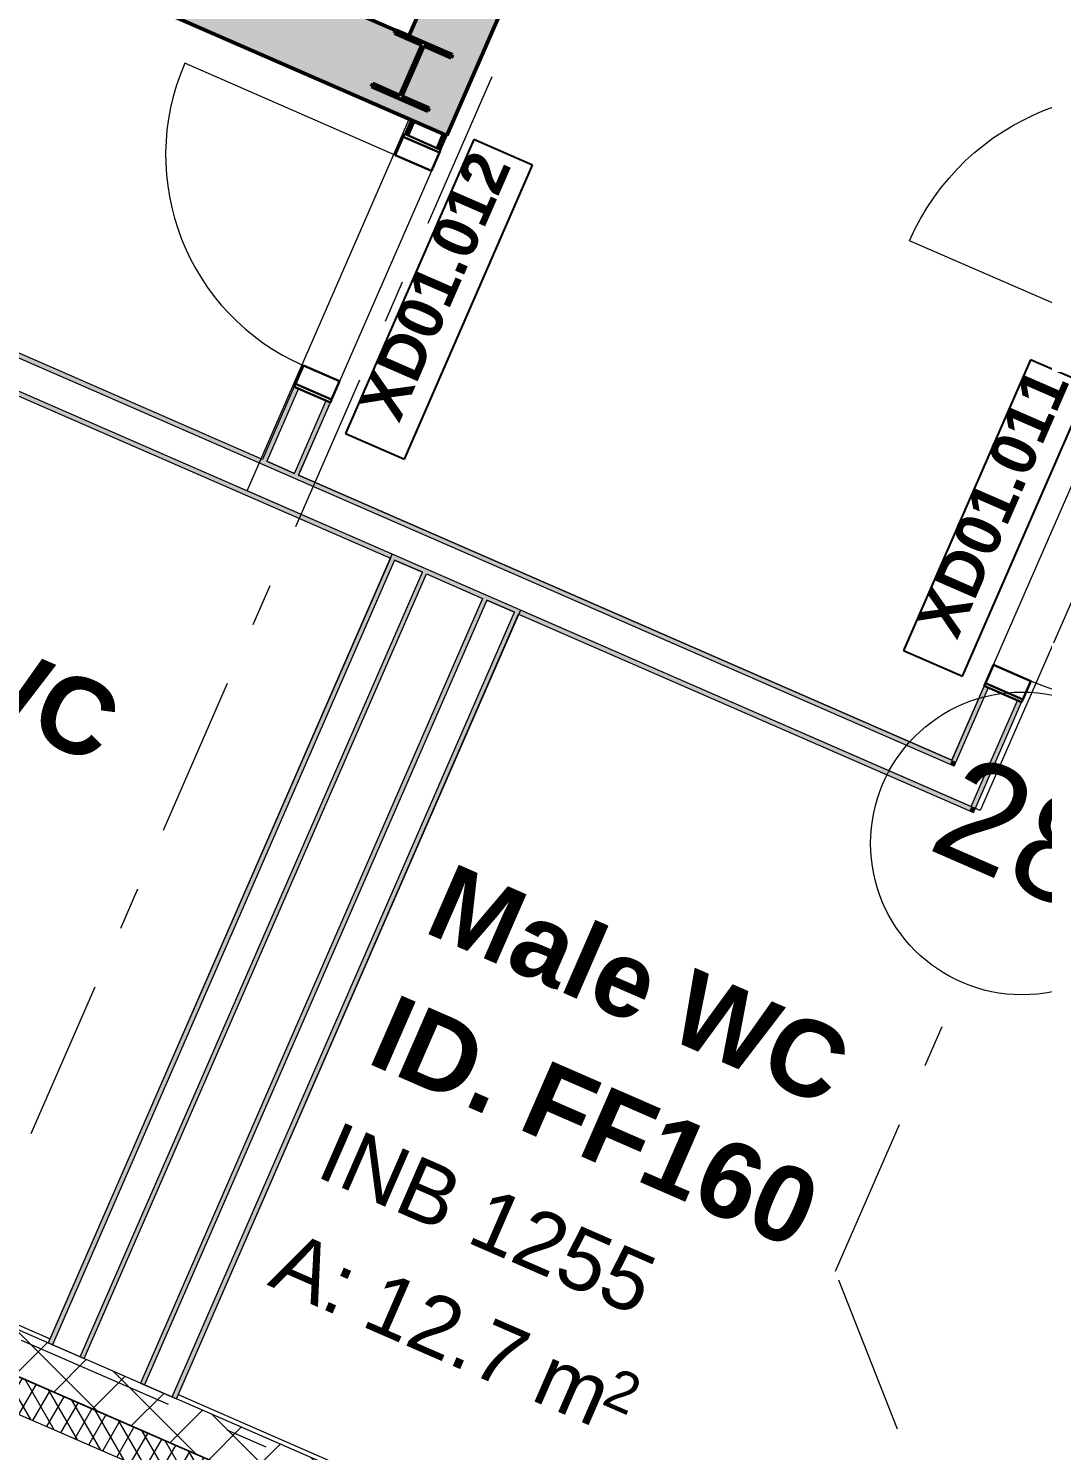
# Model space of a CAD drawing. Header units: millimetres. Extents: x -50172 to 90294, y -80883 to 25069.
# Drawn here: x 15779 to 19129, y -6944 to -2247 of the extents above; entities that cross this region are included whole.
import ezdxf
from ezdxf.enums import TextEntityAlignment as Align

# ---------------------------------------------------------------- set-up
doc = ezdxf.new("R2010")
doc.units = ezdxf.units.MM
doc.header["$MEASUREMENT"] = 0
doc.linetypes.add('Double Dashed', pattern=[1093.611073, 529.166651, -211.666656, 141.111112, -211.666656])
for name, color, linetype in [('A-05-M_Gross_Int_Plant', 7, 'Continuous'), ('A-15-M_Column_Int', 7, 'Continuous'), ('A-15-MG_Structural_Grid', 7, 'Continuous'), ('A-20-M_Floor_Slab', 7, 'Continuous'), ('A-25-M_Wall_Ext_Existing_HUB', 7, 'Continuous'), ('A-25-M_Wall_Int', 7, 'Continuous'), ('ArchiCAD Door Markers', 7, 'Continuous'), ('ArchiCAD Doors', 7, 'Continuous'), ('New_A-05-M_Gross_Int_Circulation', 7, 'Continuous'), ('New_A-15-MG_Structural_Grid_Phase_2', 7, 'Continuous')]:
    doc.layers.add(name, color=color, linetype=linetype)
for name, color, linetype, lineweight, true_color in [('A-05-M_Gross_Int_Plant_Pen_No__74', 7, 'Continuous', 20, 0x606060), ('A-15-M_Column_Int_Pen_No__28', 7, 'Continuous', 50, 0x2a2a2a), ('A-15-MG_Structural_Grid_Pen_No__163', 7, 'Continuous', 0, 0x750077), ('A-25-M_Wall_Ext_Existing_HUB_Pen_No__107', 7, 'Continuous', 15, 0xa6a6a6), ('A-25-M_Wall_Int_Pen_No__107', 7, 'Continuous', 15, 0xa6a6a6), ('A-25-M_Wall_Int_Pen_No__27', 7, 'Continuous', 50, 0x2a2a2a), ('ArchiCAD Doors_Pen_No__27', 7, 'Continuous', 50, 0x2a2a2a), ('ArchiCAD Doors_Pen_No__43', 7, 'Continuous', 30, 0x444444), ('ArchiCAD Doors_Pen_No__63', 7, 'Continuous', 20, 0x606060), ('New_A-05-M_Gross_Int_Circulation_Pen_No__74', 7, 'Continuous', 20, 0x606060), ('New_A-15-MG_Structural_Grid_Phase_2_Pen_No__222', 7, 'Continuous', 13, 0x65af33)]:
    doc.layers.add(name, color=color, linetype=linetype, lineweight=lineweight, true_color=true_color)
for name, color, linetype, lineweight in [('A-20-M_Floor_Slab_Pen_No__89', 8, 'Continuous', 20), ('A-25-M_Wall_Ext_Existing_HUB_Pen_No__1', 7, 'Continuous', 13), ('A-25-M_Wall_Int_Pen_No__1', 7, 'Continuous', 13), ('ArchiCAD Door Markers_Pen_No__1', 7, 'Continuous', 13), ('ArchiCAD Door Markers_Pen_No__5', 7, 'Continuous', 25), ('ArchiCAD Doors_Pen_No__1', 7, 'Continuous', 13), ('ArchiCAD Zone Stamps_Pen_No__9', 7, 'Continuous', 13), ('New_ArchiCAD Zone Stamps_Pen_No__9', 7, 'Continuous', 13)]:
    doc.layers.add(name, color=color, linetype=linetype, lineweight=lineweight)
doc.styles.add('GENERATED_STYLE_1', font='')
doc.styles.add('GENERATED_STYLE_2', font='')
doc.styles.add('GENERATED_STYLE_3', font='')
doc.styles.add('GENERATED_STYLE_4', font='')
doc.styles.get('GENERATED_STYLE_1').set_extended_font_data('Arial', bold=True)
doc.styles.get('GENERATED_STYLE_2').set_extended_font_data('Swis721 BT', bold=True)
doc.styles.get('GENERATED_STYLE_3').set_extended_font_data('Arial')
doc.styles.get('GENERATED_STYLE_4').set_extended_font_data('Swis721 BT')

# ---------------------------------------------------------------- blocks, each defined once
blk = doc.blocks.new('Hub Circulation-First_INB 1250_26_1', base_point=(33468.4, -3160.1))
at = {"layer": 'New_A-05-M_Gross_Int_Circulation_Pen_No__74', "linetype": 'Continuous'}
for p, q in [((19055.2, 1744.8), (16671.1, -3722.7)), ((18828.9, -4663.6), (21219, 817.7)), ((16671.1, -3722.7), (18828.9, -4663.6))]:
    blk.add_line(p, q, dxfattribs=at)
at = {"layer": 'New_ArchiCAD Zone Stamps_Pen_No__9'}
for tag, height, style, p in [('ROOM_NAME', 250, 'GENERATED_STYLE_1', (32365.1, -1482.5)), ('zoneNameLine2', 250, 'GENERATED_STYLE_1', (32176.7, -1914.6)), ('ROOM_NUMBER', 200, 'GENERATED_STYLE_3', (31988.2, -2335.3)), ('measuredAreaCode', 200, 'GENERATED_STYLE_3', (31831.2, -2695.5)), ('DUMMY_649', 200, 'GENERATED_STYLE_3', (32138.6, -2829.5)), ('DUMMY_650', 200, 'GENERATED_STYLE_3', (32767.8, -3103.9)), ('DUMMY_651', 133.3, 'GENERATED_STYLE_3', (33047.1, -3210.4))]:
    blk.add_attdef(tag, text='', height=height, rotation=336.4404, dxfattribs=dict(at, style=style)).set_placement(p, align=Align.TOP_LEFT)
blk = doc.blocks.new('Female WC_INB 1254_45_1', base_point=(14764.2, -5063.3))
at = {"layer": 'A-05-M_Gross_Int_Plant_Pen_No__74', "linetype": 'Continuous'}
for p, q in [((17036.8, -2546.1), (15120.1, -1710.3)), ((16501.2, -3774.4), (17036.8, -2546.1)), ((16980.2, -3983.3), (16501.2, -3774.4)), ((15850.1, -6575.1), (16980.2, -3983.3)), ((13181.6, -5411.5), (15850.1, -6575.1))]:
    blk.add_line(p, q, dxfattribs=at)
at = {"layer": 'ArchiCAD Zone Stamps_Pen_No__9'}
for tag, height, style, p in [('ROOM_NAME', 250, 'GENERATED_STYLE_1', (14376.5, -3697.8)), ('zoneNameLine2', 250, 'GENERATED_STYLE_1', (14188, -4130)), ('ROOM_NUMBER', 200, 'GENERATED_STYLE_3', (13999.6, -4550.7)), ('measuredAreaCode', 200, 'GENERATED_STYLE_3', (13842.6, -4910.8)), ('DUMMY_649', 200, 'GENERATED_STYLE_3', (14150, -5044.8)), ('DUMMY_650', 200, 'GENERATED_STYLE_3', (14620.7, -5250.1)), ('DUMMY_651', 133.3, 'GENERATED_STYLE_3', (14899.9, -5356.6))]:
    blk.add_attdef(tag, text='', height=height, rotation=336.4404, dxfattribs=dict(at, style=style)).set_placement(p, align=Align.TOP_LEFT)
blk = doc.blocks.new('Male WC_INB 1255_46_1', base_point=(17417.8, -6300.8))
at = {"layer": 'A-05-M_Gross_Int_Plant_Pen_No__74', "linetype": 'Continuous'}
for p, q in [((19480, -3553.3), (18923, -4830.4)), ((21223.4, -4313.5), (19480, -3553.3)), ((17403.7, -4167.9), (16273.6, -6759.7)), ((18923, -4830.4), (17403.7, -4167.9)), ((19536.3, -8182.5), (21223.4, -4313.5)), ((16273.6, -6759.7), (19536.3, -8182.5))]:
    blk.add_line(p, q, dxfattribs=at)
at = {"layer": 'ArchiCAD Zone Stamps_Pen_No__9'}
for tag, height, style, p in [('ROOM_NAME', 250, 'GENERATED_STYLE_1', (17178.5, -5000)), ('zoneNameLine2', 250, 'GENERATED_STYLE_1', (16990.1, -5432.2)), ('ROOM_NUMBER', 200, 'GENERATED_STYLE_3', (16801.7, -5852.9)), ('measuredAreaCode', 200, 'GENERATED_STYLE_3', (16644.6, -6213)), ('DUMMY_649', 200, 'GENERATED_STYLE_3', (16952, -6347)), ('DUMMY_650', 200, 'GENERATED_STYLE_3', (17441.4, -6560.4)), ('DUMMY_651', 133.3, 'GENERATED_STYLE_3', (17720.7, -6666.9))]:
    blk.add_attdef(tag, text='', height=height, rotation=336.4404, dxfattribs=dict(at, style=style)).set_placement(p, align=Align.TOP_LEFT)
blk = doc.blocks.new('Slab_59_1', base_point=(641.9, -115.4))
at = {"layer": 'A-20-M_Floor_Slab_Pen_No__89', "linetype": 'Continuous', "flags": 128}
blk.add_lwpolyline([(641.9, -115.4), (7790.9, 6537.3), (7705.8, 6629.2), (10938, 9637), (15227.2, 7766.9), (19349.1, 17219.8), (33140, 11206.2), (28688.3, 997.1), (49221.6, -7956.5), (46447.7, -14317.9), (43562.2, -13059.7), (41447.8, -17908.8)], close=True, dxfattribs=at)
blk = doc.blocks.new('Wall_4_1', base_point=(44635.4, -19661.2))
at = {"layer": 'A-25-M_Wall_Ext_Existing_HUB_Pen_No__107', "linetype": 'Continuous'}
h = blk.add_hatch(dxfattribs=at)
h.set_pattern_fill('Concrete_Block_0001', color=256, style=0, pattern_type=2)
h.set_pattern_definition([(45, (0, 0), (-91.9239, 91.9239), []), (135, (0, 0), (91.9239, 91.9239), [])])
h.paths.add_polyline_path([(19293, -8093), (6339.7, -2444.8), (6283.8, -2573.1), (19237, -8221.4)])
h = blk.add_hatch(dxfattribs=at)
h.set_pattern_fill('Batt_Insulation_0001', color=256, style=0, pattern_type=2)
h.set_pattern_definition([(60, (0, 0), (-43.30127, 25), []), (120, (0, 0), (43.30127, 25), [])])
h.paths.add_polyline_path([(19237, -8221.4), (6283.8, -2573.1), (6237.8, -2678.5), (19191.1, -8326.8)])
at = {"layer": 'A-25-M_Wall_Ext_Existing_HUB_Pen_No__1', "linetype": 'Continuous'}
for p, q in [((6283.8, -2573.1), (19237, -8221.4)), ((6237.8, -2678.5), (19191.1, -8326.8))]:
    blk.add_line(p, q, dxfattribs=at)
at = {"layer": 'A-25-M_Wall_Ext_Existing_HUB_Pen_No__1', "linetype": 'Continuous', "flags": 128}
blk.add_lwpolyline([(20075.7, -8434.3), (6339.7, -2444.8)], dxfattribs=at)
blk = doc.blocks.new('Wall_35_1', base_point=(14386, -1117.5))
at = {"layer": 'A-25-M_Wall_Int_Pen_No__107', "linetype": 'Continuous', "lineweight": 0, "true_color": 0x535353}
blk.add_hatch(color=251, dxfattribs=at).paths.add_polyline_path([(14469.4, -1426.6), (17160.6, -2600.1), (17035.1, -2272.6), (14569.3, -1197.4)])
at = {"layer": 'A-25-M_Wall_Int_Pen_No__27', "linetype": 'Continuous', "flags": 128}
for points in [[(17035.1, -2272.6), (14569.3, -1197.4)], [(14469.4, -1426.6), (17160.6, -2600.1)]]:
    blk.add_lwpolyline(points, dxfattribs=at)
blk = doc.blocks.new('Wrapped End 19')
at = {"layer": 'A-25-M_Wall_Int_Pen_No__107', "linetype": 'Continuous'}
for points in [[(0, -20), (130, -20), (130, 0), (0, 0)], [(0, -50), (15, -50), (15, -20), (0, -20)], [(115, -50), (130, -50), (130, -20), (115, -20)]]:
    blk.add_hatch(color=256, dxfattribs=at).paths.add_polyline_path(points)
at = {"layer": 'A-25-M_Wall_Int_Pen_No__1', "linetype": 'Continuous'}
for p, q in [((130, 0), (0, 0)), ((0, 0), (0, -20)), ((130, 0), (0, 0)), ((0, 0), (0, -20)), ((130, 0), (130, -20)), ((130, 0), (130, -20)), ((0, -20), (0, -50)), ((0, -20), (0, -50)), ((115, -20), (15, -20)), ((15, -20), (15, -50)), ((15, -20), (15, -50)), ((115, -20), (115, -50)), ((115, -20), (115, -50)), ((130, -20), (130, -50)), ((130, -20), (130, -50))]:
    blk.add_line(p, q, dxfattribs=at)
blk = doc.blocks.new('Wall_47_1', base_point=(15595.4, -3253.6))
at = {"layer": 'A-25-M_Wall_Int_Pen_No__107', "linetype": 'Continuous'}
for points in [[(15641.3, -3273.6), (15635.3, -3287.3), (18822.9, -4677.3), (18828.9, -4663.6)], [(15595.3, -3379), (15589.3, -3392.8), (18887, -4830.7), (18892.7, -4817.5), (18892.4, -4816.7)], [(18828.9, -4663.6), (18822.9, -4677.3), (18836.7, -4683.3), (18836.9, -4682.8)], [(18892.7, -4817.5), (18887, -4830.7), (18900.7, -4836.7)]]:
    blk.add_hatch(color=256, dxfattribs=at).paths.add_polyline_path(points)
at = {"layer": 'A-25-M_Wall_Int_Pen_No__1', "linetype": 'Continuous'}
for p, q in [((18836.7, -4683.3), (15635.3, -3287.3)), ((15595.3, -3379), (18796.7, -4775)), ((18836.7, -4683.3), (18836.9, -4682.8)), ((18796.7, -4775), (18892.4, -4816.7))]:
    blk.add_line(p, q, dxfattribs=at)
at = {"layer": 'A-25-M_Wall_Int_Pen_No__1', "linetype": 'Continuous', "flags": 128}
for points in [[(16552, -3670.7), (15641.3, -3273.6)], [(15589.3, -3392.8), (16974.4, -3996.7)], [(16657.4, -3716.7), (16565.7, -3676.7)], [(18828.9, -4663.6), (16671.1, -3722.7)], [(16988.1, -4002.7), (17079.8, -4042.7)], [(17093.5, -4048.7), (17278.7, -4129.4)], [(17292.4, -4135.4), (17384.1, -4175.4)], [(17397.9, -4181.4), (18900.7, -4836.7)]]:
    blk.add_lwpolyline(points, dxfattribs=at)
at = {"layer": 'A-25-M_Wall_Int', "linetype": 'Continuous', "zscale": 1000, "rotation": 66.44034980789462}
blk.add_blockref('Wrapped End 19', (15543.5, -3372.8), dxfattribs=at)
blk = doc.blocks.new('Wall_48_1', base_point=(15844.1, -6588.8))
at = {"layer": 'A-25-M_Wall_Int_Pen_No__107', "linetype": 'Continuous'}
for points in [[(16974.4, -3996.7), (15844.1, -6588.8), (15857.8, -6594.8), (16988.1, -4002.7)], [(15963.2, -6640.8), (17093.5, -4048.7), (17079.8, -4042.7), (15949.5, -6634.8)]]:
    blk.add_hatch(color=256, dxfattribs=at).paths.add_polyline_path(points)
at = {"layer": 'A-25-M_Wall_Int_Pen_No__1', "linetype": 'Continuous'}
for p, q in [((16988.1, -4002.7), (15857.8, -6594.8)), ((15949.5, -6634.8), (17079.8, -4042.7))]:
    blk.add_line(p, q, dxfattribs=at)
at = {"layer": 'A-25-M_Wall_Int_Pen_No__1', "linetype": 'Continuous', "flags": 128}
for points in [[(16974.4, -3996.7), (15844.1, -6588.8)], [(17079.8, -4042.7), (16988.1, -4002.7)], [(15963.2, -6640.8), (17093.5, -4048.7)], [(15844.1, -6588.8), (15963.2, -6640.8)]]:
    blk.add_lwpolyline(points, dxfattribs=at)
blk = doc.blocks.new('Wall_49_1', base_point=(17449.8, -4062.2))
at = {"layer": 'A-25-M_Wall_Int_Pen_No__107', "linetype": 'Continuous'}
for points in [[(17278.7, -4129.4), (16148.4, -6721.5), (16162.2, -6727.5), (17292.4, -4135.4)], [(16267.6, -6773.5), (17397.9, -4181.4), (17384.1, -4175.4), (16253.8, -6767.5)]]:
    blk.add_hatch(color=256, dxfattribs=at).paths.add_polyline_path(points)
at = {"layer": 'A-25-M_Wall_Int_Pen_No__1', "linetype": 'Continuous'}
for p, q in [((17292.4, -4135.4), (16162.2, -6727.5)), ((16253.8, -6767.5), (17384.1, -4175.4))]:
    blk.add_line(p, q, dxfattribs=at)
at = {"layer": 'A-25-M_Wall_Int_Pen_No__1', "linetype": 'Continuous', "flags": 128}
for points in [[(17278.7, -4129.4), (16148.4, -6721.5)], [(17384.1, -4175.4), (17292.4, -4135.4)], [(16267.6, -6773.5), (17397.9, -4181.4)], [(16148.4, -6721.5), (16267.6, -6773.5)]]:
    blk.add_lwpolyline(points, dxfattribs=at)
blk = doc.blocks.new('Door 19_5')
at = {"layer": 'ArchiCAD Doors_Pen_No__1', "linetype": 'Continuous'}
for p, q in [((-455.3, -15), (-455.3, 0)), ((455.3, -15), (455.3, 0)), ((-455.3, -120), (-455.3, -15)), ((455.3, -120), (455.3, -15)), ((-455.3, -135), (-455.3, -120)), ((455.3, -135), (455.3, -120))]:
    blk.add_line(p, q, dxfattribs=at)
at = {"layer": 'ArchiCAD Doors_Pen_No__43', "linetype": 'Continuous'}
for p, q in [((-445.3, 0), (-455.3, 0)), ((-455.3, 0), (-455.3, -135)), ((-379.3, 0), (-445.3, 0)), ((-445.3, 0), (-445.3, -135)), ((-379.3, -135), (-379.3, 0)), ((445.3, 0), (379.3, 0)), ((379.3, 0), (379.3, -135)), ((445.3, 0), (455.3, 0)), ((445.3, -135), (445.3, 0)), ((455.3, 0), (455.3, -135)), ((-445.3, -135), (-455.3, -135)), ((-445.3, -135), (-379.3, -135)), ((379.3, -135), (445.3, -135)), ((445.3, -135), (455.3, -135))]:
    blk.add_line(p, q, dxfattribs=at)
at = {"layer": 'ArchiCAD Doors_Pen_No__63', "linetype": 'Continuous'}
blk.add_line((379.3, 0), (379.3, 758.5), dxfattribs=at)
blk.add_arc((379.3, 0), 758.5, 90, 180, dxfattribs=at)
blk = doc.blocks.new('Door Stamp 17_6')
at = {"layer": 'ArchiCAD Door Markers_Pen_No__5', "linetype": 'Continuous'}
for p, q in [((593.3, 290.7), (-454.6, 290.7)), ((-454.6, 290.7), (-454.6, 79)), ((593.3, 79), (593.3, 290.7)), ((-454.6, 79), (593.3, 79)), ((-454.6, 79), (593.3, 79))]:
    blk.add_line(p, q, dxfattribs=at)
at = {"layer": 'ArchiCAD Door Markers_Pen_No__1', "style": 'GENERATED_STYLE_2'}
blk.add_attdef('AC_WIDO_ID', text='', height=150, dxfattribs=at).set_placement((-395.8, 123.8), align=Align.BOTTOM_LEFT)
blk = doc.blocks.new('Door 19_6')
at = {"layer": 'ArchiCAD Doors_Pen_No__1', "linetype": 'Continuous'}
for p, q in [((-482.8, 0), (-482.8, -15)), ((482.8, 0), (482.8, -15)), ((-482.8, -15), (-482.8, -120)), ((482.8, -15), (482.8, -120)), ((-482.8, -120), (-482.8, -135)), ((482.8, -120), (482.8, -135))]:
    blk.add_line(p, q, dxfattribs=at)
at = {"layer": 'ArchiCAD Doors_Pen_No__43', "linetype": 'Continuous'}
for p, q in [((-472.8, 0), (-482.8, 0)), ((-482.8, 0), (-482.8, -135)), ((-406.8, 0), (-472.8, 0)), ((-472.8, 0), (-472.8, -135)), ((-406.8, -135), (-406.8, 0)), ((472.8, 0), (406.8, 0)), ((406.8, 0), (406.8, -135)), ((472.8, 0), (482.8, 0)), ((472.8, -135), (472.8, 0)), ((482.8, 0), (482.8, -135)), ((-472.8, -135), (-482.8, -135)), ((-472.8, -135), (-406.8, -135)), ((406.8, -135), (472.8, -135)), ((472.8, -135), (482.8, -135))]:
    blk.add_line(p, q, dxfattribs=at)
at = {"layer": 'ArchiCAD Doors_Pen_No__63', "linetype": 'Continuous'}
blk.add_line((406.8, 0), (406.8, 813.5), dxfattribs=at)
blk.add_arc((406.8, 0), 813.5, 90, 180, dxfattribs=at)
blk = doc.blocks.new('Wall_65_1', base_point=(18828.9, -4663.6))
at = {"layer": 'A-25-M_Wall_Int_Pen_No__107', "linetype": 'Continuous'}
for points in [[(18828.9, -4663.6), (18842.7, -4669.6), (18949.4, -4424.7), (18935.7, -4418.7)], [(19045.7, -4466.7), (18892.9, -4816.9), (18906.7, -4822.9), (19059.4, -4472.7)], [(18842.7, -4669.6), (18828.9, -4663.6), (18836.9, -4682.8)], [(18892.4, -4816.7), (18892.7, -4817.5), (18892.9, -4816.9)], [(18892.9, -4816.9), (18892.7, -4817.5), (18900.7, -4836.7), (18906.7, -4822.9)]]:
    blk.add_hatch(color=256, dxfattribs=at).paths.add_polyline_path(points)
at = {"layer": 'A-25-M_Wall_Int_Pen_No__1', "linetype": 'Continuous'}
for p, q in [((18949.4, -4424.7), (18836.9, -4682.8)), ((18935.7, -4418.7), (18949.4, -4424.7)), ((18949.4, -4424.7), (19045.7, -4466.7)), ((18932.9, -4725.3), (19045.7, -4466.7)), ((19045.7, -4466.7), (19059.4, -4472.7)), ((18892.9, -4816.9), (18932.9, -4725.3)), ((18892.9, -4816.9), (18892.4, -4816.7))]:
    blk.add_line(p, q, dxfattribs=at)
at = {"layer": 'A-25-M_Wall_Int_Pen_No__1', "linetype": 'Continuous', "flags": 128}
for points in [[(18935.7, -4418.7), (18828.9, -4663.6)], [(18906.7, -4822.9), (19059.4, -4472.7)], [(18900.7, -4836.7), (18906.7, -4822.9)]]:
    blk.add_lwpolyline(points, dxfattribs=at)
at = {"layer": 'ArchiCAD Door Markers'}
ref = blk.add_blockref('Door Stamp 17_6', (19117.7, -4001.4), dxfattribs=dict(at, rotation=66.44039320499522))
ref.add_attrib('AC_WIDO_ID', 'XD01.011', dxfattribs={"layer": 'ArchiCAD Door Markers_Pen_No__1', "color": 7, "height": 150, "rotation": 66.4404, "style": 'GENERATED_STYLE_2'}).set_placement((18887.1, -4287.8), align=Align.BOTTOM_LEFT)
at = {"layer": 'ArchiCAD Doors', "color": 251, "linetype": 'Continuous', "lineweight": 20, "true_color": 0x606060, "zscale": 1000}
for name, p, xscale, rotation in [('Door 19_6', (19597.7, -2900.5), -0.9999999999999999, 66.44039320499522), ('Door 19_5', (19241.4, -4055.3), -1, 246.4403932049952)]:
    blk.add_blockref(name, p, dxfattribs=dict(at, xscale=xscale, rotation=rotation))
blk = doc.blocks.new('Simple Door Opening_12')
at = {"layer": 'ArchiCAD Doors_Pen_No__27', "linetype": 'Continuous'}
for p, q in [((-455, 0), (-455, 246)), ((455, 0), (455, 246))]:
    blk.add_line(p, q, dxfattribs=at)
blk = doc.blocks.new('Simple Door Opening_13')
at = {"layer": 'ArchiCAD Doors_Pen_No__27', "linetype": 'Continuous'}
for p, q in [((-450, 0), (-450, -246)), ((450, 0), (450, -246))]:
    blk.add_line(p, q, dxfattribs=at)
blk = doc.blocks.new('Wall_66_1', base_point=(19055.2, 1744.8))
at = {"layer": 'A-25-M_Wall_Int_Pen_No__107', "linetype": 'Continuous', "lineweight": 0, "true_color": 0x535353}
for points in [[(19055.2, 1744.8), (18693.8, 1531.5), (18473.1, 1025.3), (18698.6, 927)], [(18338.9, 102), (18113.4, 200.4), (17615.8, -940.9), (17841.3, -1039.2)], [(17477.5, -1873.3), (17252, -1775), (17035.1, -2272.6), (17160.6, -2600.1)]]:
    blk.add_hatch(color=251, dxfattribs=at).paths.add_polyline_path(points)
at = {"layer": 'A-25-M_Wall_Int_Pen_No__27', "linetype": 'Continuous', "flags": 128}
for points in [[(18698.6, 927), (19055.2, 1744.8)], [(18693.8, 1531.5), (18473.1, 1025.3)], [(18113.4, 200.4), (17892.4, -306.4)], [(17841.3, -1039.2), (18338.9, 102)], [(17836.5, -434.7), (17615.8, -940.9)], [(17252, -1775), (17035.1, -2272.6)], [(17160.6, -2600.1), (17477.5, -1873.3)]]:
    blk.add_lwpolyline(points, dxfattribs=at)
at = {"layer": 'ArchiCAD Doors', "color": 251, "linetype": 'Continuous', "lineweight": 20, "true_color": 0x606060, "xscale": -1, "zscale": 1000, "rotation": 246.4404159907759}
for name, p in [('Simple Door Opening_13', (18518.8, 514.5)), ('Simple Door Opening_12', (17433.9, -1357.9))]:
    blk.add_blockref(name, p, dxfattribs=at)
blk = doc.blocks.new('Door 19_8')
at = {"layer": 'ArchiCAD Doors_Pen_No__1', "linetype": 'Continuous'}
for p, q in [((-455.3, -15), (-455.3, 0)), ((455.3, -15), (455.3, 0)), ((-455.3, -115), (-455.3, -15)), ((455.3, -115), (455.3, -15)), ((-455.3, -130), (-455.3, -115)), ((455.3, -130), (455.3, -115))]:
    blk.add_line(p, q, dxfattribs=at)
at = {"layer": 'ArchiCAD Doors_Pen_No__43', "linetype": 'Continuous'}
for p, q in [((-445.3, 0), (-455.3, 0)), ((-455.3, 0), (-455.3, -130)), ((-379.3, 0), (-445.3, 0)), ((-445.3, 0), (-445.3, -130)), ((-379.3, -130), (-379.3, 0)), ((445.3, 0), (379.3, 0)), ((379.3, 0), (379.3, -130)), ((445.3, 0), (455.3, 0)), ((445.3, -130), (445.3, 0)), ((455.3, 0), (455.3, -130)), ((-445.3, -130), (-455.3, -130)), ((-445.3, -130), (-379.3, -130)), ((379.3, -130), (445.3, -130)), ((445.3, -130), (455.3, -130))]:
    blk.add_line(p, q, dxfattribs=at)
at = {"layer": 'ArchiCAD Doors_Pen_No__63', "linetype": 'Continuous'}
blk.add_line((379.3, 0), (379.3, 758.5), dxfattribs=at)
blk.add_arc((379.3, 0), 758.5, 90, 180, dxfattribs=at)
blk = doc.blocks.new('Door Stamp 17_9')
at = {"layer": 'ArchiCAD Door Markers_Pen_No__5', "linetype": 'Continuous'}
for p, q in [((529.8, 299.1), (-529.8, 299.1)), ((-529.8, 299.1), (-529.8, 87.3)), ((529.8, 299.1), (-529.8, 299.1)), ((529.8, 87.3), (529.8, 299.1)), ((-529.8, 87.3), (529.8, 87.3))]:
    blk.add_line(p, q, dxfattribs=at)
at = {"layer": 'ArchiCAD Door Markers_Pen_No__1', "style": 'GENERATED_STYLE_2'}
blk.add_attdef('AC_WIDO_ID', text='', height=150, rotation=180, dxfattribs=at).set_placement((470.9, 343.9), align=Align.BOTTOM_LEFT)
blk = doc.blocks.new('Wall_67_1', base_point=(17260.6, -2370.9))
at = {"layer": 'A-25-M_Wall_Int_Pen_No__107', "linetype": 'Continuous'}
for points in [[(17041.5, -2548.1), (17020.8, -2595.5), (17034.6, -2601.5), (17055.2, -2554.1)], [(17146.9, -2594.1), (17126.2, -2641.4), (17140, -2647.4), (17160.6, -2600.1)], [(16656.9, -3430.1), (16552, -3670.7), (16565.7, -3676.7), (16670.6, -3436.1)], [(16762.3, -3476.1), (16657.4, -3716.7), (16671.1, -3722.7), (16776, -3482.1)]]:
    blk.add_hatch(color=256, dxfattribs=at).paths.add_polyline_path(points)
at = {"layer": 'A-25-M_Wall_Int_Pen_No__1', "linetype": 'Continuous'}
for p, q in [((17055.2, -2554.1), (17034.6, -2601.5)), ((17034.6, -2601.5), (17020.8, -2595.5)), ((17126.2, -2641.4), (17034.6, -2601.5)), ((17126.2, -2641.4), (17146.9, -2594.1)), ((17140, -2647.4), (17126.2, -2641.4)), ((16670.6, -3436.1), (16565.7, -3676.7)), ((16670.6, -3436.1), (16656.9, -3430.1)), ((16657.4, -3716.7), (16762.3, -3476.1)), ((16762.3, -3476.1), (16670.6, -3436.1)), ((16776, -3482.1), (16762.3, -3476.1))]:
    blk.add_line(p, q, dxfattribs=at)
at = {"layer": 'A-25-M_Wall_Int_Pen_No__1', "linetype": 'Continuous', "flags": 128}
for points in [[(17041.5, -2548.1), (17020.8, -2595.5)], [(17160.6, -2600.1), (17041.5, -2548.1)], [(17140, -2647.4), (17160.6, -2600.1)], [(16656.9, -3430.1), (16552, -3670.7)], [(16671.1, -3722.7), (16776, -3482.1)], [(16565.7, -3676.7), (16657.4, -3716.7)]]:
    blk.add_lwpolyline(points, dxfattribs=at)
at = {"layer": 'ArchiCAD Door Markers'}
ref = blk.add_blockref('Door Stamp 17_9', (16958, -3064.8), dxfattribs=dict(at, rotation=246.4404154257695))
ref.add_attrib('AC_WIDO_ID', 'XD01.012', dxfattribs={"layer": 'ArchiCAD Door Markers_Pen_No__1', "color": 7, "height": 150, "rotation": 66.4404, "style": 'GENERATED_STYLE_2'}).set_placement((17043.9, -3571.2), align=Align.BOTTOM_LEFT)
at = {"layer": 'ArchiCAD Doors', "color": 251, "linetype": 'Continuous', "lineweight": 20, "true_color": 0x606060, "zscale": 1000, "rotation": 66.44041542576947}
blk.add_blockref('Door 19_8', (16838.8, -3012.8), dxfattribs=at)
blk = doc.blocks.new('Universal Columns Column 19_3')
at = {"layer": 'A-15-M_Column_Int', "linetype": 'Continuous', "lineweight": 0, "true_color": 0xffffff}
h = blk.add_hatch(dxfattribs=at)
h.set_pattern_fill('613_01__a5_STUCCO_0001', style=0, pattern_type=2)
h.set_pattern_definition([(286.3, (0, 0), (-3213820, 11866500), [3000, -14992680]), (309.93, (992000, -2522800), (-1760680, 765780), [4670, -4288600]), (111.49, (-168200, -712500), (765800, 1760700), [7100, -2708200]), (111.49, (-238700, -1062700), (765800, 1760700), [7100, -2708200]), (111.49, (-566500, -1578300), (765800, 1760700), [7100, -2708200]), (111.49, (-655700, -1708100), (765800, 1760700), [7100, -2708200]), (111.494, (-465300, -1834400), (765800, 1760700), [7100, -2708200]), (111.494, (-104200, -1931700), (765800, 1760700), [7100, -2708200]), (111.494, (257800, -2002000), (765800, 1760700), [7100, -2708200]), (183.06, (-194600, -886000), (2526450, 994900), [11200, -4282100]), (183.06, (-349700, -1079650), (2526450, 994900), [11200, -4282100]), (183.06, (116350, -2076500), (2526450, 994900), [11200, -4282100]), (111.49, (-350400, -1231700), (765800, 1760700), [7100, -2708200]), (111.49, (-502900, -1720200), (765800, 1760700), [7100, -2708200]), (111.494, (-274000, -1895900), (765800, 1760700), [7100, -2708200]), (111.494, (322000, -2155100), (765800, 1760700), [7100, -2708200]), (48.06, (-367140, -1412600), (765780, 1760680), [10500, -6061050]), (48.06, (-236400, -1671930), (765780, 1760680), [10520, -6061050]), (48.06, (-93300, -549600), (765800, 1760700), [10500, -6061050]), (48.06, (189050, -378800), (765800, 1760700), [10500, -6061050]), (48.06, (50600, -207200), (765800, 1760700), [10500, -6061050]), (48.06, (563700, -450600), (765800, 1760700), [10500, -6061050]), (48.06, (904800, -517960), (765780, 1760680), [10500, -6061050]), (48.06, (1265960, -877540), (765780, 1760680), [10500, -6061050]), (48.06, (1482600, -916100), (765780, 1760680), [10520, -6061050]), (48.06, (1273060, -1199550), (765780, 1760680), [10520, -6061050]), (48.06, (1211900, -1491860), (765780, 1760680), [10520, -6061050]), (48.06, (943500, -1689000), (765780, 1760680), [10520, -6061050]), (48.06, (1016600, -1999200), (765780, 1760680), [10520, -6061050]), (48.06, (801000, -2133260), (765780, 1760680), [10520, -6061050]), (48.06, (807600, -2293060), (765780, 1760680), [10520, -6061050]), (48.06, (630500, -2291960), (765780, 1760680), [10520, -6061050]), (48.06, (151700, -1607900), (765780, 1760680), [10520, -6061050]), (48.06, (70000, -1177460), (765780, 1760680), [10500, -6061050]), (48.06, (631750, -935800), (765780, 1760680), [10500, -6061050]), (48.06, (986700, -1181300), (765780, 1760680), [10500, -6061050]), (48.06, (850600, -1436000), (765780, 1760680), [10520, -6061050]), (48.06, (409300, -1365550), (765780, 1760680), [10500, -6061050]), (48.06, (488700, -1638000), (765780, 1760680), [10520, -6061050]), (48.06, (565600, -1787900), (765780, 1760680), [10520, -6061050]), (48.06, (297900, -886800), (765780, 1760680), [10500, -6061050]), (48.06, (277700, -629950), (765800, 1760700), [10500, -6061050]), (111.494, (551400, -2107800), (765800, 1760700), [7100, -2708200]), (111.494, (998900, -2140500), (765800, 1760700), [7100, -2708200]), (111.49, (707000, -1598400), (765800, 1760700), [7100, -2708200]), (111.494, (1193500, -1658100), (765800, 1760700), [7100, -2708200]), (111.49, (691100, -1191600), (765800, 1760700), [7100, -2708200]), (111.49, (1263300, -1334100), (765800, 1760700), [7100, -2708200]), (111.49, (979600, -866500), (765800, 1760700), [7100, -2708200]), (111.49, (1307600, -730700), (765800, 1760700), [7100, -2708200]), (111.49, (640400, -526600), (765800, 1760700), [7100, -2708200]), (111.49, (694500, -717200), (765800, 1760700), [7100, -2708200]), (111.49, (314700, -283700), (765800, 1760700), [7100, -2708200]), (111.49, (167600, -528500), (765800, 1760700), [7100, -2708200]), (111.49, (12400, -430600), (765800, 1760700), [7100, -2708200]), (111.49, (67100, -748000), (765800, 1760700), [7100, -2708200]), (111.49, (344000, -1091200), (765800, 1760700), [7100, -2708200]), (111.49, (29600, -939300), (765800, 1760700), [7100, -2708200]), (111.49, (438400, -757700), (765800, 1760700), [7100, -2708200]), (111.49, (-42600, -1373600), (765800, 1760700), [7100, -2708200]), (169.023, (65740, -1702860), (-7808487, 1302433), [10530, -17691000]), (169.023, (1133700, -1883880), (-7808487, 1302433), [10530, -17691000]), (169.023, (1445740, -1224800), (-7808487, 1302433), [10530, -17691000]), (169.023, (1047320, -1405880), (-7808487, 1302433), [10530, -17691000]), (169.023, (180300, -1357830), (-7808487, 1302433), [10530, -17691000]), (169.023, (-432670, -1577200), (-7808487, 1302433), [10530, -17691000]), (169.023, (223600, -966600), (-7808487, 1302433), [10530, -17691000]), (169.023, (1136430, -1014340), (-7808487, 1302433), [10530, -17691000]), (169.023, (1524220, -1021000), (-7808487, 1302433), [10530, -17691000]), (169.023, (1135220, -608810), (-7808487, 1302433), [10530, -17691000]), (169.023, (893470, -721350), (-7808487, 1302433), [10530, -17691000]), (169.023, (840820, -1017380), (-7808487, 1302433), [10530, -17691000]), (169.023, (46180, -1841170), (-7808487, 1302433), [10530, -17691000]), (169.023, (407640, -1861700), (-7808487, 1302433), [10530, -17691000]), (169.023, (845750, -1951000), (-7808487, 1302433), [10530, -17691000]), (48.06, (1350950, -1429200), (765780, 1760680), [10520, -6061050]), (48.06, (1140700, -2005970), (765780, 1760680), [10520, -6061050]), (48.06, (978100, -2309850), (765780, 1760680), [10520, -6061050]), (48.06, (198750, -158600), (765800, 1760700), [10500, -6061050]), (48.06, (458460, -261400), (765800, 1760700), [10500, -6061050]), (48.06, (772750, -448730), (765780, 1760680), [10500, -6061050]), (48.06, (1481360, -686060), (765780, 1760680), [10520, -6061050]), (48.06, (1667650, -817700), (765780, 1760680), [10520, -6061050]), (48.06, (1651400, -901750), (765780, 1760680), [10520, -6061050])])
h.paths.add_polyline_path([(-101.8, -101.6), (101.8, -101.6), (101.8, -90.6), (3.6, -90.6), (3.6, 90.6), (101.8, 90.6), (101.8, 101.6), (-101.8, 101.6), (-101.8, 90.6), (-3.6, 90.6), (-3.6, -90.6), (-101.8, -90.6)])
at = {"layer": 'A-15-M_Column_Int_Pen_No__28', "linetype": 'Continuous'}
for p, q in [((101.8, 101.6), (-101.8, 101.6)), ((-101.8, 101.6), (-101.8, 90.6)), ((101.8, 90.6), (101.8, 101.6)), ((-101.8, 90.6), (-3.6, 90.6)), ((-3.6, 90.6), (-3.6, -90.6)), ((3.6, -90.6), (3.6, 90.6)), ((3.6, 90.6), (101.8, 90.6)), ((-3.6, -90.6), (-101.8, -90.6)), ((-101.8, -90.6), (-101.8, -101.6)), ((101.8, -90.6), (3.6, -90.6)), ((101.8, -101.6), (101.8, -90.6)), ((-101.8, -101.6), (101.8, -101.6))]:
    blk.add_line(p, q, dxfattribs=at)
blk = doc.blocks.new('Standard grid marker')
at = {"layer": 'A-15-MG_Structural_Grid_Pen_No__163', "linetype": 'Double Dashed'}
blk.add_line((1000, 0), (29726, 0), dxfattribs=at)
at = {"layer": 'A-15-MG_Structural_Grid_Pen_No__163', "style": 'GENERATED_STYLE_4'}
for tag, p in [('AC_MarkerText_1_0', (-500, 41.2)), ('AC_MarkerText_1_1', (31226, 41.2))]:
    blk.add_attdef(tag, text='', height=350, rotation=90, dxfattribs=at).set_placement(p, align=Align.MIDDLE_CENTER)
blk = doc.blocks.new('Standard grid marker_3')
at = {"layer": 'A-15-MG_Structural_Grid_Pen_No__163', "linetype": 'Double Dashed'}
blk.add_line((1000, 0), (74254.8, 0), dxfattribs=at)
at = {"layer": 'A-15-MG_Structural_Grid_Pen_No__163', "style": 'GENERATED_STYLE_4'}
for tag, p in [('AC_MarkerText_1_0', (-500, 43.4)), ('AC_MarkerText_1_1', (75754.8, 43.4))]:
    blk.add_attdef(tag, text='', height=350, rotation=360, dxfattribs=at).set_placement(p, align=Align.MIDDLE_CENTER)
blk = doc.blocks.new('Standard grid marker_35')
at = {"layer": 'New_A-15-MG_Structural_Grid_Phase_2_Pen_No__222', "linetype": 'Double Dashed'}
for p, q in [((53472.7, 0), (54642.6, 1169.9)), ((54642.6, 1169.9), (55684.2, 1169.9))]:
    blk.add_line(p, q, dxfattribs=at)
at = {"layer": 'New_A-15-MG_Structural_Grid_Phase_2_Pen_No__222', "linetype": 'Continuous'}
blk.add_circle((56184.2, 1169.9), 500, dxfattribs=at)
at = {"layer": 'New_A-15-MG_Structural_Grid_Phase_2_Pen_No__222', "style": 'GENERATED_STYLE_4'}
for tag, p in [('AC_MarkerText_1_0', (-500, 1206.2)), ('AC_MarkerText_1_1', (56184.2, 1206.2))]:
    blk.add_attdef(tag, text='', height=350, rotation=270, dxfattribs=at).set_placement(p, align=Align.MIDDLE_CENTER)

msp = doc.modelspace()

# ---------------------------------------------------------------- block references
at = {"layer": 'A-05-M_Gross_Int_Plant', "linetype": 'Continuous'}
ref = msp.add_blockref('Female WC_INB 1254_45_1', (14764.2, -5063.3), dxfattribs=at)
ref.add_attrib('ROOM_NAME', 'Female WC', dxfattribs={"layer": 'ArchiCAD Zone Stamps_Pen_No__9', "color": 7, "height": 250, "rotation": 336.4404, "style": 'GENERATED_STYLE_1'}).set_placement((14376.5, -3697.8), align=Align.TOP_LEFT)
ref = msp.add_blockref('Male WC_INB 1255_46_1', (17417.8, -6300.8), dxfattribs=at)
ref.add_attrib('ROOM_NAME', 'Male WC', dxfattribs={"layer": 'ArchiCAD Zone Stamps_Pen_No__9', "color": 7, "height": 250, "rotation": 336.4404, "style": 'GENERATED_STYLE_1'}).set_placement((17178.5, -5000), align=Align.TOP_LEFT)
ref.add_attrib('ROOM_NUMBER', 'INB 1255', dxfattribs={"layer": 'ArchiCAD Zone Stamps_Pen_No__9', "color": 7, "height": 200, "rotation": 336.4404, "style": 'GENERATED_STYLE_3'}).set_placement((16801.7, -5852.9), align=Align.TOP_LEFT)
ref.add_attrib('zoneNameLine2', 'ID. FF160', dxfattribs={"layer": 'ArchiCAD Zone Stamps_Pen_No__9', "color": 7, "height": 250, "rotation": 336.4404, "style": 'GENERATED_STYLE_1'}).set_placement((16990.1, -5432.2), align=Align.TOP_LEFT)
ref.add_attrib('measuredAreaCode', 'A: ', dxfattribs={"layer": 'ArchiCAD Zone Stamps_Pen_No__9', "color": 7, "height": 200, "rotation": 336.4404, "style": 'GENERATED_STYLE_3'}).set_placement((16644.6, -6213), align=Align.TOP_LEFT)
ref.add_attrib('DUMMY_649', '12.7', dxfattribs={"layer": 'ArchiCAD Zone Stamps_Pen_No__9', "color": 7, "height": 200, "rotation": 336.4404, "style": 'GENERATED_STYLE_3'}).set_placement((16952, -6347), align=Align.TOP_LEFT)
ref.add_attrib('DUMMY_650', ' m', dxfattribs={"layer": 'ArchiCAD Zone Stamps_Pen_No__9', "color": 7, "height": 200, "rotation": 336.4404, "style": 'GENERATED_STYLE_3'}).set_placement((17441.4, -6560.4), align=Align.TOP_LEFT)
ref.add_attrib('DUMMY_651', '2', dxfattribs={"layer": 'ArchiCAD Zone Stamps_Pen_No__9', "color": 7, "height": 133.3, "rotation": 336.4404, "style": 'GENERATED_STYLE_3'}).set_placement((17720.7, -6666.9), align=Align.TOP_LEFT)
at = {"layer": 'A-15-M_Column_Int', "linetype": 'Continuous', "zscale": 1000, "rotation": 156.4404149906862}
msp.add_blockref('Universal Columns Column 19_3', (17045.3, -2386.2), dxfattribs=at)
at = {"layer": 'A-15-MG_Structural_Grid', "color": 8, "linetype": 'Continuous', "lineweight": 15, "zscale": 1000}
for name, p, rotation in [('Standard grid marker', (26014.6, 17557.1), 246.440411583993), ('Standard grid marker_3', (-1201.2, 813.7), 336.440411583993)]:
    msp.add_blockref(name, p, dxfattribs=dict(at, rotation=rotation))
at = {"layer": 'A-20-M_Floor_Slab', "color": 8, "linetype": 'Continuous', "lineweight": 20}
msp.add_blockref('Slab_59_1', (641.9, -115.4), dxfattribs=at)
at = {"layer": 'A-25-M_Wall_Ext_Existing_HUB', "color": 250, "lineweight": 50, "true_color": 0x2a2a2a}
msp.add_blockref('Wall_4_1', (44635.4, -19661.2), dxfattribs=at)
at = {"layer": 'A-25-M_Wall_Int', "color": 250, "lineweight": 50, "true_color": 0x2a2a2a}
for name, p in [('Wall_66_1', (19055.2, 1744.8)), ('Wall_65_1', (18828.9, -4663.6)), ('Wall_35_1', (14386, -1117.5)), ('Wall_67_1', (17260.6, -2370.9)), ('Wall_47_1', (15595.4, -3253.6)), ('Wall_48_1', (15844.1, -6588.8)), ('Wall_49_1', (17449.8, -4062.2))]:
    msp.add_blockref(name, p, dxfattribs=at)
at = {"layer": 'New_A-05-M_Gross_Int_Circulation', "linetype": 'Continuous'}
msp.add_blockref('Hub Circulation-First_INB 1250_26_1', (33468.4, -3160.1), dxfattribs=at)
at = {"layer": 'New_A-15-MG_Structural_Grid_Phase_2', "color": 8, "linetype": 'Continuous', "lineweight": 15}
ref = msp.add_blockref('Standard grid marker_35', (-2323.9, -56907.5), dxfattribs=dict(at, zscale=1000, rotation=66.44041158399293))
ref.add_attrib('AC_MarkerText_1_1', '28', dxfattribs={"layer": 'New_A-15-MG_Structural_Grid_Phase_2_Pen_No__222', "color": 85, "true_color": 0x65af33, "height": 350, "rotation": 336.4404, "style": 'GENERATED_STYLE_4'}).set_placement((19060.7, -4902.7), align=Align.MIDDLE_CENTER)

doc.saveas('drawing.dxf')
